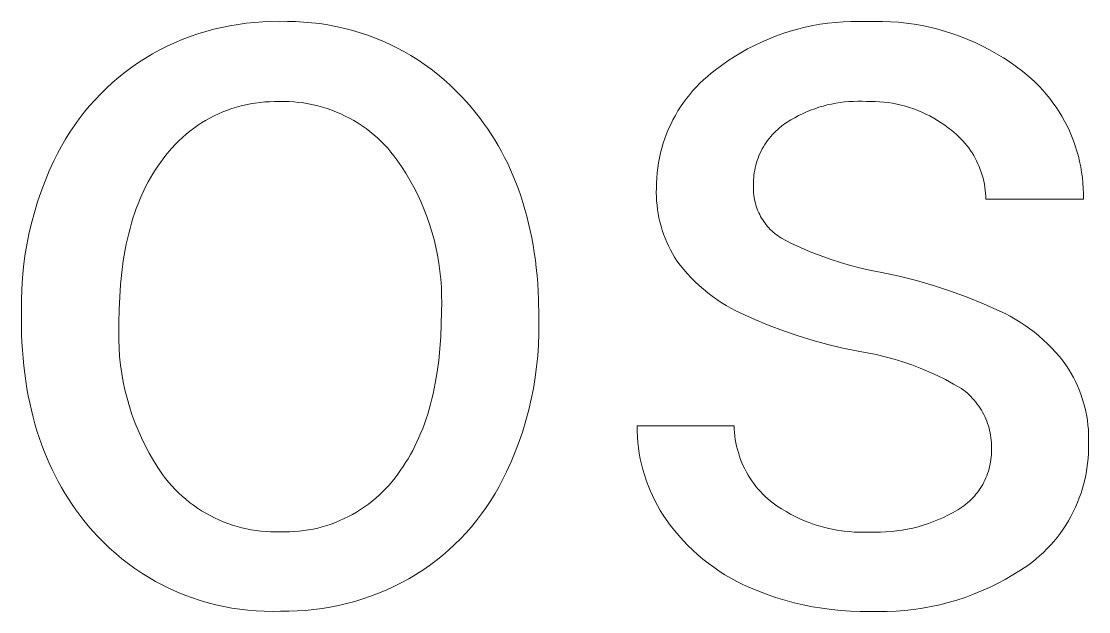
# Model space of a CAD drawing. Header units: millimetres. Extents: x 1287 to 5317, y -239 to 2577.
# Drawn here: x 4310 to 4363.3, y 143.2 to 172.7 of the extents above; entities that cross this region are included whole.
import ezdxf

# ---------------------------------------------------------------- set-up
doc = ezdxf.new("R2010")
doc.units = ezdxf.units.MM
doc.header["$MEASUREMENT"] = 0
doc.layers.add('Domyślny', color=7, linetype='Continuous', true_color=0x000000)

msp = doc.modelspace()

# ---------------------------------------------------------------- linework, layer by layer
at = {"layer": 'Domyślny', "color": 18, "lineweight": 15, "true_color": 0x000000}
for p, q in [((4320.846, 172.521), (4321.255, 172.575)), ((4321.255, 172.575), (4321.666, 172.616)), ((4321.666, 172.616), (4322.078, 172.643)), ((4322.078, 172.643), (4322.49, 172.656)), ((4322.49, 172.656), (4322.903, 172.655)), ((4322.903, 172.655), (4323.308, 172.663)), ((4323.308, 172.663), (4323.712, 172.657)), ((4323.712, 172.657), (4324.116, 172.637)), ((4324.116, 172.637), (4324.519, 172.604)), ((4324.519, 172.604), (4324.921, 172.557)), ((4349.9, 172.523), (4350.281, 172.578)), ((4350.281, 172.578), (4350.663, 172.62)), ((4350.663, 172.62), (4351.047, 172.649)), ((4351.047, 172.649), (4351.432, 172.665)), ((4351.432, 172.665), (4351.817, 172.669)), ((4351.817, 172.669), (4352.202, 172.659)), ((4352.202, 172.659), (4352.6, 172.671)), ((4352.6, 172.671), (4352.999, 172.669)), ((4352.999, 172.669), (4353.398, 172.654)), ((4353.398, 172.654), (4353.795, 172.625)), ((4353.795, 172.625), (4354.192, 172.583)), ((4354.192, 172.583), (4354.587, 172.527)), ((4318.449, 171.914), (4318.839, 172.048)), ((4318.839, 172.048), (4319.234, 172.169)), ((4319.234, 172.169), (4319.632, 172.277)), ((4319.632, 172.277), (4320.034, 172.372)), ((4320.034, 172.372), (4320.439, 172.453)), ((4320.439, 172.453), (4320.846, 172.521)), ((4324.921, 172.557), (4325.321, 172.496)), ((4325.321, 172.496), (4325.718, 172.422)), ((4325.718, 172.422), (4326.113, 172.334)), ((4326.113, 172.334), (4326.505, 172.233)), ((4326.505, 172.233), (4326.893, 172.119)), ((4326.893, 172.119), (4327.277, 171.992)), ((4347.671, 171.931), (4348.033, 172.061)), ((4348.033, 172.061), (4348.4, 172.178)), ((4348.4, 172.178), (4348.77, 172.283)), ((4348.77, 172.283), (4349.144, 172.376)), ((4349.144, 172.376), (4349.52, 172.456)), ((4349.52, 172.456), (4349.9, 172.523)), ((4354.587, 172.527), (4354.98, 172.458)), ((4354.98, 172.458), (4355.37, 172.376)), ((4355.37, 172.376), (4355.757, 172.28)), ((4355.757, 172.28), (4356.141, 172.172)), ((4356.141, 172.172), (4356.521, 172.05)), ((4356.521, 172.05), (4356.896, 171.916)), ((4317.308, 171.434), (4317.683, 171.607)), ((4317.683, 171.607), (4318.063, 171.767)), ((4318.063, 171.767), (4318.449, 171.914)), ((4327.277, 171.992), (4327.656, 171.851)), ((4327.656, 171.851), (4328.03, 171.698)), ((4328.03, 171.698), (4328.399, 171.532)), ((4328.399, 171.532), (4328.762, 171.354)), ((4346.612, 171.47), (4346.96, 171.636)), ((4346.96, 171.636), (4347.313, 171.789)), ((4347.313, 171.789), (4347.671, 171.931)), ((4356.896, 171.916), (4357.267, 171.769)), ((4357.267, 171.769), (4357.633, 171.61)), ((4357.633, 171.61), (4357.993, 171.438)), ((4316.22, 170.843), (4316.576, 171.052)), ((4316.576, 171.052), (4316.938, 171.249)), ((4316.938, 171.249), (4317.308, 171.434)), ((4328.762, 171.354), (4329.119, 171.164)), ((4329.119, 171.164), (4329.469, 170.961)), ((4329.469, 170.961), (4329.813, 170.747)), ((4345.605, 170.906), (4345.934, 171.105)), ((4345.934, 171.105), (4346.27, 171.294)), ((4346.27, 171.294), (4346.612, 171.47)), ((4357.993, 171.438), (4358.347, 171.255)), ((4358.347, 171.255), (4358.694, 171.059)), ((4358.694, 171.059), (4359.035, 170.852)), ((4315.541, 170.386), (4315.877, 170.621)), ((4315.877, 170.621), (4316.22, 170.843)), ((4329.813, 170.747), (4330.148, 170.522)), ((4330.148, 170.522), (4330.476, 170.285)), ((4344.659, 170.244), (4344.967, 170.475)), ((4344.967, 170.475), (4345.282, 170.696)), ((4345.282, 170.696), (4345.605, 170.906)), ((4359.035, 170.852), (4359.368, 170.633)), ((4359.368, 170.633), (4359.694, 170.404)), ((4314.894, 169.885), (4315.213, 170.141)), ((4315.213, 170.141), (4315.541, 170.386)), ((4330.476, 170.285), (4330.796, 170.037)), ((4330.796, 170.037), (4331.107, 169.778)), ((4344.076, 169.759), (4344.265, 169.927)), ((4344.265, 169.927), (4344.459, 170.089)), ((4344.459, 170.089), (4344.659, 170.244)), ((4359.694, 170.404), (4360.012, 170.163)), ((4360.012, 170.163), (4360.222, 169.993)), ((4360.222, 169.993), (4360.426, 169.815)), ((4314.283, 169.342), (4314.584, 169.618)), ((4314.584, 169.618), (4314.894, 169.885)), ((4331.107, 169.778), (4331.409, 169.509)), ((4331.409, 169.509), (4331.701, 169.23)), ((4343.546, 169.216), (4343.717, 169.403)), ((4343.717, 169.403), (4343.893, 169.584)), ((4343.893, 169.584), (4344.076, 169.759)), ((4360.426, 169.815), (4360.624, 169.631)), ((4360.624, 169.631), (4360.815, 169.439)), ((4360.815, 169.439), (4360.999, 169.242)), ((4313.709, 168.758), (4313.991, 169.055)), ((4313.991, 169.055), (4314.283, 169.342)), ((4331.701, 169.23), (4331.984, 168.941)), ((4331.984, 168.941), (4332.257, 168.642)), ((4343.225, 168.825), (4343.382, 169.023)), ((4343.382, 169.023), (4343.546, 169.216)), ((4360.999, 169.242), (4361.177, 169.038)), ((4361.177, 169.038), (4361.348, 168.829)), ((4313.175, 168.138), (4313.436, 168.453)), ((4313.436, 168.453), (4313.709, 168.758)), ((4320.54, 168.319), (4320.313, 168.239)), ((4320.769, 168.39), (4320.54, 168.319)), ((4321.001, 168.454), (4320.769, 168.39)), ((4321.234, 168.509), (4321.001, 168.454)), ((4321.47, 168.557), (4321.234, 168.509)), ((4321.706, 168.596), (4321.47, 168.557)), ((4321.944, 168.627), (4321.706, 168.596)), ((4322.183, 168.65), (4321.944, 168.627)), ((4322.423, 168.665), (4322.183, 168.65)), ((4322.663, 168.671), (4322.423, 168.665)), ((4322.903, 168.669), (4322.663, 168.671)), ((4323.146, 168.672), (4322.903, 168.669)), ((4323.389, 168.667), (4323.146, 168.672)), ((4323.632, 168.652), (4323.389, 168.667)), ((4323.874, 168.63), (4323.632, 168.652)), ((4324.116, 168.599), (4323.874, 168.63)), ((4324.356, 168.56), (4324.116, 168.599)), ((4324.594, 168.512), (4324.356, 168.56)), ((4324.831, 168.456), (4324.594, 168.512)), ((4325.065, 168.392), (4324.831, 168.456)), ((4325.297, 168.319), (4325.065, 168.392)), ((4325.527, 168.239), (4325.297, 168.319)), ((4332.257, 168.642), (4332.478, 168.389)), ((4332.478, 168.389), (4332.691, 168.131)), ((4342.797, 168.2), (4342.932, 168.413)), ((4342.932, 168.413), (4343.075, 168.622)), ((4343.075, 168.622), (4343.225, 168.825)), ((4349.62, 168.314), (4349.415, 168.238)), ((4349.828, 168.383), (4349.62, 168.314)), ((4350.037, 168.446), (4349.828, 168.383)), ((4350.249, 168.501), (4350.037, 168.446)), ((4350.462, 168.549), (4350.249, 168.501)), ((4350.677, 168.59), (4350.462, 168.549)), ((4350.893, 168.624), (4350.677, 168.59)), ((4351.11, 168.65), (4350.893, 168.624)), ((4351.328, 168.67), (4351.11, 168.65)), ((4351.546, 168.681), (4351.328, 168.67)), ((4351.765, 168.686), (4351.546, 168.681)), ((4351.983, 168.683), (4351.765, 168.686)), ((4352.202, 168.673), (4351.983, 168.683)), ((4352.42, 168.677), (4352.202, 168.673)), ((4352.639, 168.674), (4352.42, 168.677)), ((4352.858, 168.663), (4352.639, 168.674)), ((4353.076, 168.644), (4352.858, 168.663)), ((4353.293, 168.617), (4353.076, 168.644)), ((4353.509, 168.584), (4353.293, 168.617)), ((4353.724, 168.542), (4353.509, 168.584)), ((4353.937, 168.494), (4353.724, 168.542)), ((4354.149, 168.438), (4353.937, 168.494)), ((4354.358, 168.374), (4354.149, 168.438)), ((4354.565, 168.304), (4354.358, 168.374)), ((4354.77, 168.226), (4354.565, 168.304)), ((4361.348, 168.829), (4361.511, 168.613)), ((4361.511, 168.613), (4361.667, 168.392)), ((4361.667, 168.392), (4361.815, 168.166)), ((4312.684, 167.484), (4312.924, 167.815)), ((4312.924, 167.815), (4313.175, 168.138)), ((4319.439, 167.845), (4319.229, 167.728)), ((4319.652, 167.955), (4319.439, 167.845)), ((4319.869, 168.057), (4319.652, 167.955)), ((4320.09, 168.152), (4319.869, 168.057)), ((4320.313, 168.239), (4320.09, 168.152)), ((4325.753, 168.15), (4325.527, 168.239)), ((4325.977, 168.054), (4325.753, 168.15)), ((4326.197, 167.95), (4325.977, 168.054)), ((4326.413, 167.839), (4326.197, 167.95)), ((4326.625, 167.72), (4326.413, 167.839)), ((4332.691, 168.131), (4332.898, 167.868)), ((4332.898, 167.868), (4333.098, 167.599)), ((4342.548, 167.759), (4342.668, 167.982)), ((4342.668, 167.982), (4342.797, 168.2)), ((4348.625, 167.866), (4348.435, 167.756)), ((4348.818, 167.969), (4348.625, 167.866)), ((4349.014, 168.065), (4348.818, 167.969)), ((4349.213, 168.155), (4349.014, 168.065)), ((4349.415, 168.238), (4349.213, 168.155)), ((4354.972, 168.141), (4354.77, 168.226)), ((4355.17, 168.05), (4354.972, 168.141)), ((4355.366, 167.951), (4355.17, 168.05)), ((4355.558, 167.846), (4355.366, 167.951)), ((4355.746, 167.734), (4355.558, 167.846)), ((4361.815, 168.166), (4361.955, 167.935)), ((4361.955, 167.935), (4362.088, 167.699)), ((4312.455, 167.144), (4312.684, 167.484)), ((4318.626, 167.334), (4318.435, 167.189)), ((4318.823, 167.472), (4318.626, 167.334)), ((4319.024, 167.603), (4318.823, 167.472)), ((4319.229, 167.728), (4319.024, 167.603)), ((4326.833, 167.593), (4326.625, 167.72)), ((4327.036, 167.46), (4326.833, 167.593)), ((4327.234, 167.319), (4327.036, 167.46)), ((4327.428, 167.172), (4327.234, 167.319)), ((4333.098, 167.599), (4333.291, 167.326)), ((4333.291, 167.326), (4333.476, 167.047)), ((4342.233, 167.069), (4342.33, 167.303)), ((4342.33, 167.303), (4342.435, 167.533)), ((4342.435, 167.533), (4342.548, 167.759)), ((4347.775, 167.284), (4347.683, 167.199)), ((4347.87, 167.366), (4347.775, 167.284)), ((4347.968, 167.444), (4347.87, 167.366)), ((4348.068, 167.519), (4347.968, 167.444)), ((4348.25, 167.641), (4348.068, 167.519)), ((4348.435, 167.756), (4348.25, 167.641)), ((4355.93, 167.616), (4355.746, 167.734)), ((4356.11, 167.491), (4355.93, 167.616)), ((4356.285, 167.361), (4356.11, 167.491)), ((4356.456, 167.224), (4356.285, 167.361)), ((4362.088, 167.699), (4362.212, 167.459)), ((4362.212, 167.459), (4362.328, 167.215)), ((4312.032, 166.444), (4312.238, 166.798)), ((4312.238, 166.798), (4312.455, 167.144)), ((4317.892, 166.716), (4317.723, 166.546)), ((4318.068, 166.88), (4317.892, 166.716)), ((4318.249, 167.037), (4318.068, 166.88)), ((4318.435, 167.189), (4318.249, 167.037)), ((4327.616, 167.018), (4327.428, 167.172)), ((4327.799, 166.858), (4327.616, 167.018)), ((4327.976, 166.691), (4327.799, 166.858)), ((4333.476, 167.047), (4333.655, 166.763)), ((4333.655, 166.763), (4333.827, 166.473)), ((4342.063, 166.593), (4342.144, 166.833)), ((4342.144, 166.833), (4342.233, 167.069)), ((4347.27, 166.729), (4347.197, 166.627)), ((4347.346, 166.828), (4347.27, 166.729)), ((4347.425, 166.925), (4347.346, 166.828)), ((4347.508, 167.02), (4347.425, 166.925)), ((4347.594, 167.111), (4347.508, 167.02)), ((4347.683, 167.199), (4347.594, 167.111)), ((4356.575, 167.129), (4356.456, 167.224)), ((4356.69, 167.03), (4356.575, 167.129)), ((4356.802, 166.927), (4356.69, 167.03)), ((4356.911, 166.82), (4356.802, 166.927)), ((4357.015, 166.709), (4356.911, 166.82)), ((4357.116, 166.595), (4357.015, 166.709)), ((4362.328, 167.215), (4362.435, 166.967)), ((4362.435, 166.967), (4362.534, 166.716)), ((4362.534, 166.716), (4362.625, 166.461)), ((4311.838, 166.084), (4312.032, 166.444)), ((4317.401, 166.189), (4317.25, 166.002)), ((4317.559, 166.37), (4317.401, 166.189)), ((4317.723, 166.546), (4317.559, 166.37)), ((4328.147, 166.518), (4327.976, 166.691)), ((4328.312, 166.339), (4328.147, 166.518)), ((4328.47, 166.155), (4328.312, 166.339)), ((4333.827, 166.473), (4333.992, 166.179)), ((4333.992, 166.179), (4334.15, 165.879)), ((4341.927, 166.106), (4341.991, 166.351)), ((4341.991, 166.351), (4342.063, 166.593)), ((4346.944, 166.195), (4346.89, 166.082)), ((4347.002, 166.306), (4346.944, 166.195)), ((4347.063, 166.415), (4347.002, 166.306)), ((4347.128, 166.522), (4347.063, 166.415)), ((4347.197, 166.627), (4347.128, 166.522)), ((4357.213, 166.478), (4357.116, 166.595)), ((4357.305, 166.357), (4357.213, 166.478)), ((4357.393, 166.233), (4357.305, 166.357)), ((4357.477, 166.106), (4357.393, 166.233)), ((4362.625, 166.461), (4362.706, 166.203)), ((4362.706, 166.203), (4362.779, 165.943)), ((4311.428, 165.213), (4311.657, 165.717)), ((4311.657, 165.717), (4311.838, 166.084)), ((4317.106, 165.811), (4316.97, 165.631)), ((4317.25, 166.002), (4317.106, 165.811)), ((4328.623, 165.965), (4328.47, 166.155)), ((4328.768, 165.77), (4328.623, 165.965)), ((4328.996, 165.44), (4328.768, 165.77)), ((4334.15, 165.879), (4334.301, 165.574)), ((4341.825, 165.611), (4341.872, 165.859)), ((4341.872, 165.859), (4341.927, 166.106)), ((4346.752, 165.732), (4346.714, 165.613)), ((4346.794, 165.85), (4346.752, 165.732)), ((4346.84, 165.967), (4346.794, 165.85)), ((4346.89, 166.082), (4346.84, 165.967)), ((4357.557, 165.976), (4357.477, 166.106)), ((4357.631, 165.844), (4357.557, 165.976)), ((4357.702, 165.709), (4357.631, 165.844)), ((4357.767, 165.571), (4357.702, 165.709)), ((4362.779, 165.943), (4362.842, 165.68)), ((4362.842, 165.68), (4362.897, 165.415)), ((4311.215, 164.703), (4311.428, 165.213)), ((4316.713, 165.257), (4316.591, 165.062)), ((4316.84, 165.446), (4316.713, 165.257)), ((4316.97, 165.631), (4316.84, 165.446)), ((4329.212, 165.102), (4328.996, 165.44)), ((4329.417, 164.757), (4329.212, 165.102)), ((4334.301, 165.574), (4334.445, 165.264)), ((4334.445, 165.264), (4334.582, 164.949)), ((4341.736, 164.857), (4341.757, 165.109)), ((4341.757, 165.109), (4341.786, 165.361)), ((4341.786, 165.361), (4341.825, 165.611)), ((4346.605, 165.124), (4346.589, 165)), ((4346.626, 165.248), (4346.605, 165.124)), ((4346.651, 165.37), (4346.626, 165.248)), ((4346.681, 165.492), (4346.651, 165.37)), ((4346.714, 165.613), (4346.681, 165.492)), ((4357.828, 165.432), (4357.767, 165.571)), ((4357.883, 165.29), (4357.828, 165.432)), ((4357.934, 165.147), (4357.883, 165.29)), ((4357.98, 165.002), (4357.934, 165.147)), ((4362.897, 165.415), (4362.942, 165.149)), ((4362.942, 165.149), (4362.979, 164.881)), ((4311.02, 164.185), (4311.215, 164.703)), ((4316.359, 164.659), (4316.25, 164.449)), ((4316.473, 164.863), (4316.359, 164.659)), ((4316.591, 165.062), (4316.473, 164.863)), ((4329.611, 164.406), (4329.417, 164.757)), ((4334.582, 164.949), (4334.712, 164.629)), ((4334.712, 164.629), (4334.835, 164.303)), ((4341.72, 164.352), (4341.724, 164.605)), ((4341.724, 164.605), (4341.736, 164.857)), ((4346.568, 164.75), (4346.564, 164.625)), ((4346.564, 164.625), (4346.565, 164.5)), ((4346.576, 164.875), (4346.568, 164.75)), ((4346.589, 165), (4346.576, 164.875)), ((4358.021, 164.855), (4357.98, 165.002)), ((4358.056, 164.707), (4358.021, 164.855)), ((4358.087, 164.558), (4358.056, 164.707)), ((4362.979, 164.881), (4363.006, 164.612)), ((4363.006, 164.612), (4363.024, 164.342)), ((4310.842, 163.662), (4311.02, 164.185)), ((4316.144, 164.235), (4316.044, 164.017)), ((4316.25, 164.449), (4316.144, 164.235)), ((4329.793, 164.048), (4329.611, 164.406)), ((4329.962, 163.685), (4329.793, 164.048)), ((4334.835, 164.303), (4334.952, 163.972)), ((4341.717, 164.14), (4341.72, 164.352)), ((4341.722, 163.927), (4341.717, 164.14)), ((4346.565, 164.5), (4346.561, 164.398)), ((4346.561, 164.398), (4346.561, 164.297)), ((4346.561, 164.297), (4346.565, 164.196)), ((4346.565, 164.196), (4346.572, 164.095)), ((4346.572, 164.095), (4346.582, 163.994)), ((4358.112, 164.408), (4358.087, 164.558)), ((4358.132, 164.257), (4358.112, 164.408)), ((4358.147, 164.106), (4358.132, 164.257)), ((4358.156, 163.954), (4358.147, 164.106)), ((4363.024, 164.342), (4363.033, 164.072)), ((4363.033, 164.072), (4363.032, 163.802)), ((4310.681, 163.132), (4310.842, 163.662)), ((4315.854, 163.564), (4315.766, 163.331)), ((4315.947, 163.793), (4315.854, 163.564)), ((4316.044, 164.017), (4315.947, 163.793)), ((4330.12, 163.316), (4329.962, 163.685)), ((4334.952, 163.972), (4335.061, 163.636)), ((4335.061, 163.636), (4335.163, 163.295)), ((4341.734, 163.715), (4341.722, 163.927)), ((4341.752, 163.504), (4341.734, 163.715)), ((4346.582, 163.994), (4346.596, 163.894)), ((4346.596, 163.894), (4346.614, 163.794)), ((4346.614, 163.794), (4346.634, 163.695)), ((4346.634, 163.695), (4346.659, 163.597)), ((4346.659, 163.597), (4346.686, 163.499)), ((4358.16, 163.802), (4358.156, 163.954)), ((4363.032, 163.802), (4358.16, 163.802)), ((4310.537, 162.598), (4310.681, 163.132)), ((4315.682, 163.092), (4315.603, 162.849)), ((4315.766, 163.331), (4315.682, 163.092)), ((4330.265, 162.942), (4330.12, 163.316)), ((4335.163, 163.295), (4335.258, 162.948)), ((4341.778, 163.293), (4341.752, 163.504)), ((4341.811, 163.083), (4341.778, 163.293)), ((4341.851, 162.874), (4341.811, 163.083)), ((4346.686, 163.499), (4346.718, 163.403)), ((4346.718, 163.403), (4346.752, 163.308)), ((4346.752, 163.308), (4346.79, 163.214)), ((4346.79, 163.214), (4346.831, 163.121)), ((4346.831, 163.121), (4346.875, 163.03)), ((4346.875, 163.03), (4346.922, 162.94)), ((4310.411, 162.06), (4310.537, 162.598)), ((4315.527, 162.601), (4315.456, 162.348)), ((4315.603, 162.849), (4315.527, 162.601)), ((4330.397, 162.563), (4330.265, 162.942)), ((4330.517, 162.18), (4330.397, 162.563)), ((4335.258, 162.948), (4335.346, 162.597)), ((4335.346, 162.597), (4335.427, 162.24)), ((4341.898, 162.667), (4341.851, 162.874)), ((4341.953, 162.462), (4341.898, 162.667)), ((4342.014, 162.259), (4341.953, 162.462)), ((4346.922, 162.94), (4346.972, 162.853)), ((4346.972, 162.853), (4347.026, 162.766)), ((4347.026, 162.766), (4347.082, 162.682)), ((4347.082, 162.682), (4347.141, 162.6)), ((4347.141, 162.6), (4347.203, 162.52)), ((4347.203, 162.52), (4347.268, 162.442)), ((4347.268, 162.442), (4347.336, 162.367)), ((4310.303, 161.517), (4310.411, 162.06)), ((4315.39, 162.09), (4315.327, 161.828)), ((4315.456, 162.348), (4315.39, 162.09)), ((4330.624, 161.793), (4330.517, 162.18)), ((4335.427, 162.24), (4335.501, 161.878)), ((4342.081, 162.057), (4342.014, 162.259)), ((4342.156, 161.858), (4342.081, 162.057)), ((4347.336, 162.367), (4347.406, 162.294)), ((4347.406, 162.294), (4347.478, 162.223)), ((4347.478, 162.223), (4347.553, 162.155)), ((4347.553, 162.155), (4347.63, 162.089)), ((4347.63, 162.089), (4347.71, 162.027)), ((4347.71, 162.027), (4347.792, 161.967)), ((4347.792, 161.967), (4347.875, 161.91)), ((4347.875, 161.91), (4347.961, 161.856)), ((4310.213, 160.971), (4310.303, 161.517)), ((4315.269, 161.56), (4315.215, 161.288)), ((4315.327, 161.828), (4315.269, 161.56)), ((4330.719, 161.403), (4330.624, 161.793)), ((4330.8, 161.01), (4330.719, 161.403)), ((4335.501, 161.878), (4335.568, 161.511)), ((4335.568, 161.511), (4335.628, 161.139)), ((4342.237, 161.662), (4342.156, 161.858)), ((4342.325, 161.469), (4342.237, 161.662)), ((4342.419, 161.279), (4342.325, 161.469)), ((4347.961, 161.856), (4348.434, 161.615)), ((4348.434, 161.615), (4348.915, 161.39)), ((4348.915, 161.39), (4349.402, 161.179)), ((4310.141, 160.423), (4310.213, 160.971)), ((4315.166, 161.01), (4315.12, 160.728)), ((4315.215, 161.288), (4315.166, 161.01)), ((4330.867, 160.615), (4330.8, 161.01)), ((4335.628, 161.139), (4335.681, 160.761)), ((4342.52, 161.092), (4342.419, 161.279)), ((4342.627, 160.908), (4342.52, 161.092)), ((4342.74, 160.728), (4342.627, 160.908)), ((4349.402, 161.179), (4349.896, 160.985)), ((4349.896, 160.985), (4350.396, 160.806)), ((4310.087, 159.873), (4310.141, 160.423)), ((4315.12, 160.728), (4315.043, 160.149)), ((4330.922, 160.217), (4330.867, 160.615)), ((4335.681, 160.761), (4335.727, 160.378)), ((4335.727, 160.378), (4335.766, 159.991)), ((4342.909, 160.507), (4342.74, 160.728)), ((4343.085, 160.292), (4342.909, 160.507)), ((4350.396, 160.806), (4350.902, 160.642)), ((4350.902, 160.642), (4351.412, 160.495)), ((4351.412, 160.495), (4351.926, 160.364)), ((4351.926, 160.364), (4352.445, 160.25)), ((4310.05, 159.321), (4310.087, 159.873)), ((4315.043, 160.149), (4314.982, 159.55)), ((4330.964, 159.818), (4330.922, 160.217)), ((4330.992, 159.418), (4330.964, 159.818)), ((4335.766, 159.991), (4335.797, 159.597)), ((4343.268, 160.082), (4343.085, 160.292)), ((4343.458, 159.879), (4343.268, 160.082)), ((4343.654, 159.682), (4343.458, 159.879)), ((4352.445, 160.25), (4352.967, 160.151)), ((4352.967, 160.151), (4353.833, 159.96)), ((4353.833, 159.96), (4354.693, 159.74)), ((4310.033, 158.768), (4310.05, 159.321)), ((4314.982, 159.55), (4314.939, 158.932)), ((4331.006, 159.017), (4330.992, 159.418)), ((4335.797, 159.597), (4335.822, 159.199)), ((4343.857, 159.492), (4343.654, 159.682)), ((4344.067, 159.309), (4343.857, 159.492)), ((4344.282, 159.133), (4344.067, 159.309)), ((4354.693, 159.74), (4355.546, 159.491)), ((4355.546, 159.491), (4356.389, 159.214)), ((4310.033, 158.215), (4310.033, 158.768)), ((4314.939, 158.932), (4314.913, 158.295)), ((4331.008, 158.616), (4331.006, 159.017)), ((4335.822, 159.199), (4335.84, 158.796)), ((4335.84, 158.796), (4335.854, 157.973)), ((4344.503, 158.964), (4344.282, 159.133)), ((4344.729, 158.802), (4344.503, 158.964)), ((4344.961, 158.648), (4344.729, 158.802)), ((4356.389, 159.214), (4357.223, 158.91)), ((4357.223, 158.91), (4358.046, 158.578)), ((4310.033, 157.879), (4310.033, 158.215)), ((4314.913, 158.295), (4314.905, 157.638)), ((4330.987, 157.572), (4330.996, 158.215)), ((4330.996, 158.215), (4331.008, 158.616)), ((4345.197, 158.502), (4344.961, 158.648)), ((4345.439, 158.363), (4345.197, 158.502)), ((4345.684, 158.233), (4345.439, 158.363)), ((4345.934, 158.111), (4345.684, 158.233)), ((4358.046, 158.578), (4358.858, 158.219)), ((4358.858, 158.219), (4359.12, 158.094)), ((4310.047, 157.062), (4310.033, 157.879)), ((4335.854, 157.973), (4335.854, 157.638)), ((4346.637, 157.794), (4345.934, 158.111)), ((4347.349, 157.5), (4346.637, 157.794)), ((4359.12, 158.094), (4359.377, 157.96)), ((4359.377, 157.96), (4359.63, 157.818)), ((4359.63, 157.818), (4359.877, 157.666)), ((4359.877, 157.666), (4360.119, 157.507)), ((4314.905, 157.638), (4314.891, 157.216)), ((4314.891, 157.216), (4314.892, 156.794)), ((4330.962, 156.948), (4330.987, 157.572)), ((4335.854, 157.638), (4335.854, 157.089)), ((4348.07, 157.228), (4347.349, 157.5)), ((4348.8, 156.98), (4348.07, 157.228)), ((4360.119, 157.507), (4360.356, 157.339)), ((4360.356, 157.339), (4360.586, 157.163)), ((4360.586, 157.163), (4360.811, 156.98)), ((4310.064, 156.661), (4310.047, 157.062)), ((4310.088, 156.265), (4310.064, 156.661)), ((4314.892, 156.794), (4314.907, 156.372)), ((4330.919, 156.341), (4330.962, 156.948)), ((4335.854, 157.089), (4335.836, 156.542)), ((4349.537, 156.754), (4348.8, 156.98)), ((4350.281, 156.552), (4349.537, 156.754)), ((4360.811, 156.98), (4361.029, 156.788)), ((4361.029, 156.788), (4361.24, 156.59)), ((4361.24, 156.59), (4361.444, 156.384)), ((4310.119, 155.874), (4310.088, 156.265)), ((4314.907, 156.372), (4314.937, 155.951)), ((4330.86, 155.753), (4330.919, 156.341)), ((4335.836, 156.542), (4335.8, 155.995)), ((4351.031, 156.374), (4350.281, 156.552)), ((4351.786, 156.219), (4351.031, 156.374)), ((4352.24, 156.142), (4351.786, 156.219)), ((4352.691, 156.05), (4352.24, 156.142)), ((4353.139, 155.944), (4352.691, 156.05)), ((4361.444, 156.384), (4361.641, 156.171)), ((4361.641, 156.171), (4361.831, 155.952)), ((4310.158, 155.489), (4310.119, 155.874)), ((4314.937, 155.951), (4314.982, 155.531)), ((4314.982, 155.531), (4315.041, 155.113)), ((4330.783, 155.183), (4330.86, 155.753)), ((4335.8, 155.995), (4335.746, 155.449)), ((4353.584, 155.823), (4353.139, 155.944)), ((4354.024, 155.687), (4353.584, 155.823)), ((4354.46, 155.538), (4354.024, 155.687)), ((4354.891, 155.375), (4354.46, 155.538)), ((4361.831, 155.952), (4362.013, 155.726)), ((4362.013, 155.726), (4362.187, 155.494)), ((4310.203, 155.108), (4310.158, 155.489)), ((4310.255, 154.733), (4310.203, 155.108)), ((4315.041, 155.113), (4315.115, 154.698)), ((4330.739, 154.905), (4330.783, 155.183)), ((4335.746, 155.449), (4335.674, 154.906)), ((4355.316, 155.197), (4354.891, 155.375)), ((4355.735, 155.006), (4355.316, 155.197)), ((4356.148, 154.802), (4355.735, 155.006)), ((4362.187, 155.494), (4362.31, 155.304)), ((4362.31, 155.304), (4362.426, 155.109)), ((4362.426, 155.109), (4362.535, 154.91)), ((4310.313, 154.363), (4310.255, 154.733)), ((4315.115, 154.698), (4315.203, 154.285)), ((4330.637, 154.362), (4330.69, 154.631)), ((4330.69, 154.631), (4330.739, 154.905)), ((4335.674, 154.906), (4335.585, 154.365)), ((4356.554, 154.584), (4356.148, 154.802)), ((4356.953, 154.354), (4356.554, 154.584)), ((4362.535, 154.91), (4362.638, 154.707)), ((4362.638, 154.707), (4362.733, 154.501)), ((4362.733, 154.501), (4362.821, 154.292)), ((4310.379, 153.998), (4310.313, 154.363)), ((4310.452, 153.639), (4310.379, 153.998)), ((4315.203, 154.285), (4315.305, 153.875)), ((4330.518, 153.837), (4330.58, 154.097)), ((4330.58, 154.097), (4330.637, 154.362)), ((4335.585, 154.365), (4335.478, 153.827)), ((4357.051, 154.281), (4356.953, 154.354)), ((4357.146, 154.204), (4357.051, 154.281)), ((4357.239, 154.125), (4357.146, 154.204)), ((4357.329, 154.042), (4357.239, 154.125)), ((4357.416, 153.956), (4357.329, 154.042)), ((4357.501, 153.868), (4357.416, 153.956)), ((4362.821, 154.292), (4362.902, 154.08)), ((4362.902, 154.08), (4362.975, 153.866)), ((4310.532, 153.284), (4310.452, 153.639)), ((4315.305, 153.875), (4315.422, 153.47)), ((4315.422, 153.47), (4315.552, 153.068)), ((4330.382, 153.33), (4330.452, 153.581)), ((4330.452, 153.581), (4330.518, 153.837)), ((4335.478, 153.827), (4335.353, 153.293)), ((4357.582, 153.776), (4357.501, 153.868)), ((4357.66, 153.682), (4357.582, 153.776)), ((4357.735, 153.585), (4357.66, 153.682)), ((4357.806, 153.486), (4357.735, 153.585)), ((4357.874, 153.384), (4357.806, 153.486)), ((4362.975, 153.866), (4363.041, 153.648)), ((4363.041, 153.648), (4363.1, 153.429)), ((4363.1, 153.429), (4363.15, 153.208)), ((4310.618, 152.935), (4310.532, 153.284)), ((4310.712, 152.59), (4310.618, 152.935)), ((4315.552, 153.068), (4315.697, 152.672)), ((4330.229, 152.841), (4330.308, 153.083)), ((4330.308, 153.083), (4330.382, 153.33)), ((4335.353, 153.293), (4335.21, 152.764)), ((4357.938, 153.281), (4357.874, 153.384)), ((4357.999, 153.175), (4357.938, 153.281)), ((4358.057, 153.066), (4357.999, 153.175)), ((4358.11, 152.957), (4358.057, 153.066)), ((4358.16, 152.845), (4358.11, 152.957)), ((4363.15, 153.208), (4363.193, 152.985)), ((4363.193, 152.985), (4363.229, 152.761)), ((4310.813, 152.251), (4310.712, 152.59)), ((4315.697, 152.672), (4315.855, 152.28)), ((4329.968, 152.141), (4330.059, 152.37)), ((4330.059, 152.37), (4330.147, 152.603)), ((4330.147, 152.603), (4330.229, 152.841)), ((4335.21, 152.764), (4335.051, 152.24)), ((4340.758, 152.225), (4340.754, 152.502)), ((4340.754, 152.502), (4345.599, 152.502)), ((4345.599, 152.502), (4345.605, 152.329)), ((4345.605, 152.329), (4345.617, 152.158)), ((4358.206, 152.731), (4358.16, 152.845)), ((4358.248, 152.617), (4358.206, 152.731)), ((4358.286, 152.5), (4358.248, 152.617)), ((4358.32, 152.383), (4358.286, 152.5)), ((4358.35, 152.265), (4358.32, 152.383)), ((4363.229, 152.761), (4363.256, 152.536)), ((4363.256, 152.536), (4363.276, 152.31)), ((4310.92, 151.917), (4310.813, 152.251)), ((4311.035, 151.588), (4310.92, 151.917)), ((4315.855, 152.28), (4316.026, 151.895)), ((4316.026, 151.895), (4316.211, 151.515)), ((4329.773, 151.696), (4329.873, 151.916)), ((4329.873, 151.916), (4329.968, 152.141)), ((4335.051, 152.24), (4334.874, 151.721)), ((4340.772, 151.948), (4340.758, 152.225)), ((4340.795, 151.672), (4340.772, 151.948)), ((4345.617, 152.158), (4345.635, 151.987)), ((4345.635, 151.987), (4345.659, 151.816)), ((4345.659, 151.816), (4345.688, 151.647)), ((4358.376, 152.145), (4358.35, 152.265)), ((4358.398, 152.025), (4358.376, 152.145)), ((4358.416, 151.904), (4358.398, 152.025)), ((4358.429, 151.782), (4358.416, 151.904)), ((4363.276, 152.31), (4363.287, 152.083)), ((4363.287, 152.083), (4363.291, 151.856)), ((4363.291, 151.856), (4363.287, 151.629)), ((4311.156, 151.264), (4311.035, 151.588)), ((4311.285, 150.945), (4311.156, 151.264)), ((4316.211, 151.515), (4316.409, 151.142)), ((4329.448, 151.063), (4329.561, 151.269)), ((4329.561, 151.269), (4329.669, 151.48)), ((4329.669, 151.48), (4329.773, 151.696)), ((4334.874, 151.721), (4334.681, 151.208)), ((4340.827, 151.397), (4340.795, 151.672)), ((4340.868, 151.124), (4340.827, 151.397)), ((4345.688, 151.647), (4345.724, 151.478)), ((4345.724, 151.478), (4345.765, 151.311)), ((4345.765, 151.311), (4345.812, 151.145)), ((4358.439, 151.66), (4358.429, 151.782)), ((4358.444, 151.538), (4358.439, 151.66)), ((4358.441, 151.174), (4358.442, 151.294)), ((4358.442, 151.294), (4358.445, 151.416)), ((4358.445, 151.416), (4358.444, 151.538)), ((4363.289, 151.376), (4363.281, 151.124)), ((4363.287, 151.629), (4363.289, 151.376)), ((4311.42, 150.632), (4311.285, 150.945)), ((4316.409, 151.142), (4316.62, 150.777)), ((4316.62, 150.777), (4316.843, 150.419)), ((4329.21, 150.662), (4329.331, 150.86)), ((4329.331, 150.86), (4329.448, 151.063)), ((4334.681, 151.208), (4334.47, 150.702)), ((4340.919, 150.851), (4340.868, 151.124)), ((4340.979, 150.581), (4340.919, 150.851)), ((4345.812, 151.145), (4345.865, 150.982)), ((4345.865, 150.982), (4345.923, 150.82)), ((4345.923, 150.82), (4345.987, 150.66)), ((4358.397, 150.699), (4358.414, 150.817)), ((4358.414, 150.817), (4358.427, 150.936)), ((4358.427, 150.936), (4358.436, 151.055)), ((4358.436, 151.055), (4358.441, 151.174)), ((4363.265, 150.871), (4363.24, 150.62)), ((4363.281, 151.124), (4363.265, 150.871)), ((4311.563, 150.323), (4311.42, 150.632)), ((4311.712, 150.02), (4311.563, 150.323)), ((4316.843, 150.419), (4317.079, 150.068)), ((4328.822, 150.095), (4328.955, 150.28)), ((4328.955, 150.28), (4329.085, 150.469)), ((4329.085, 150.469), (4329.21, 150.662)), ((4334.244, 150.203), (4334.066, 149.835)), ((4334.47, 150.702), (4334.244, 150.203)), ((4341.048, 150.313), (4340.979, 150.581)), ((4341.126, 150.047), (4341.048, 150.313)), ((4345.987, 150.66), (4346.057, 150.502)), ((4346.057, 150.502), (4346.131, 150.347)), ((4346.131, 150.347), (4346.211, 150.195)), ((4346.211, 150.195), (4346.297, 150.045)), ((4358.249, 150.122), (4358.286, 150.235)), ((4358.286, 150.235), (4358.32, 150.35)), ((4358.32, 150.35), (4358.35, 150.465)), ((4358.35, 150.465), (4358.375, 150.582)), ((4358.375, 150.582), (4358.397, 150.699)), ((4363.207, 150.369), (4363.165, 150.12)), ((4363.24, 150.62), (4363.207, 150.369)), ((4311.868, 149.721), (4311.712, 150.02)), ((4312.031, 149.428), (4311.868, 149.721)), ((4317.079, 150.068), (4317.226, 149.875)), ((4317.226, 149.875), (4317.38, 149.688)), ((4317.38, 149.688), (4317.54, 149.505)), ((4328.382, 149.546), (4328.535, 149.724)), ((4328.535, 149.724), (4328.681, 149.907)), ((4328.681, 149.907), (4328.822, 150.095)), ((4334.066, 149.835), (4333.877, 149.474)), ((4341.213, 149.785), (4341.126, 150.047)), ((4341.309, 149.525), (4341.213, 149.785)), ((4346.297, 150.045), (4346.387, 149.899)), ((4346.387, 149.899), (4346.482, 149.755)), ((4346.482, 149.755), (4346.582, 149.615)), ((4358.003, 149.579), (4358.059, 149.684)), ((4358.059, 149.684), (4358.112, 149.791)), ((4358.112, 149.791), (4358.162, 149.9)), ((4358.162, 149.9), (4358.207, 150.01)), ((4358.207, 150.01), (4358.249, 150.122)), ((4363.114, 149.872), (4363.055, 149.626)), ((4363.165, 150.12), (4363.114, 149.872)), ((4312.202, 149.14), (4312.031, 149.428)), ((4312.379, 148.857), (4312.202, 149.14)), ((4317.54, 149.505), (4317.707, 149.329)), ((4317.707, 149.329), (4317.879, 149.158)), ((4317.879, 149.158), (4318.057, 148.993)), ((4327.89, 149.043), (4328.059, 149.205)), ((4328.059, 149.205), (4328.224, 149.373)), ((4328.224, 149.373), (4328.382, 149.546)), ((4333.877, 149.474), (4333.675, 149.12)), ((4341.414, 149.269), (4341.309, 149.525)), ((4341.527, 149.016), (4341.414, 149.269)), ((4346.582, 149.615), (4346.687, 149.479)), ((4346.687, 149.479), (4346.797, 149.346)), ((4346.797, 149.346), (4346.911, 149.218)), ((4346.911, 149.218), (4347.03, 149.093)), ((4357.666, 149.087), (4357.74, 149.181)), ((4357.74, 149.181), (4357.811, 149.277)), ((4357.811, 149.277), (4357.878, 149.376)), ((4357.878, 149.376), (4357.942, 149.476)), ((4357.942, 149.476), (4358.003, 149.579)), ((4362.911, 149.141), (4362.826, 148.903)), ((4362.987, 149.382), (4362.911, 149.141)), ((4363.055, 149.626), (4362.987, 149.382)), ((4312.563, 148.578), (4312.379, 148.857)), ((4318.057, 148.993), (4318.241, 148.834)), ((4318.241, 148.834), (4318.431, 148.682)), ((4318.431, 148.682), (4318.625, 148.537)), ((4327.158, 148.456), (4327.349, 148.593)), ((4327.349, 148.593), (4327.534, 148.737)), ((4327.534, 148.737), (4327.714, 148.887)), ((4327.714, 148.887), (4327.89, 149.043)), ((4333.461, 148.773), (4333.235, 148.433)), ((4333.675, 149.12), (4333.461, 148.773)), ((4341.648, 148.767), (4341.527, 149.016)), ((4341.778, 148.523), (4341.648, 148.767)), ((4347.03, 149.093), (4347.153, 148.972)), ((4347.153, 148.972), (4347.279, 148.856)), ((4347.279, 148.856), (4347.41, 148.744)), ((4347.41, 148.744), (4347.545, 148.636)), ((4347.545, 148.636), (4347.755, 148.489)), ((4357.157, 148.585), (4357.249, 148.661)), ((4357.249, 148.661), (4357.338, 148.741)), ((4357.338, 148.741), (4357.425, 148.823)), ((4357.425, 148.823), (4357.508, 148.908)), ((4357.508, 148.908), (4357.589, 148.996)), ((4357.589, 148.996), (4357.666, 149.087)), ((4362.734, 148.668), (4362.633, 148.436)), ((4362.826, 148.903), (4362.734, 148.668)), ((4312.754, 148.305), (4312.563, 148.578)), ((4312.953, 148.037), (4312.754, 148.305)), ((4318.625, 148.537), (4318.824, 148.398)), ((4318.824, 148.398), (4319.028, 148.266)), ((4319.028, 148.266), (4319.236, 148.142)), ((4319.236, 148.142), (4319.449, 148.025)), ((4326.355, 147.972), (4326.562, 148.083)), ((4326.562, 148.083), (4326.765, 148.2)), ((4326.765, 148.2), (4326.964, 148.325)), ((4326.964, 148.325), (4327.158, 148.456)), ((4332.998, 148.101), (4332.75, 147.778)), ((4333.235, 148.433), (4332.998, 148.101)), ((4341.917, 148.283), (4341.778, 148.523)), ((4342.063, 148.048), (4341.917, 148.283)), ((4347.755, 148.489), (4347.969, 148.35)), ((4347.969, 148.35), (4348.189, 148.217)), ((4348.189, 148.217), (4348.412, 148.092)), ((4348.412, 148.092), (4348.64, 147.975)), ((4356.291, 148.052), (4356.53, 148.179)), ((4356.53, 148.179), (4356.765, 148.314)), ((4356.765, 148.314), (4356.866, 148.377)), ((4356.866, 148.377), (4356.966, 148.443)), ((4356.966, 148.443), (4357.063, 148.512)), ((4357.063, 148.512), (4357.157, 148.585)), ((4362.524, 148.208), (4362.408, 147.983)), ((4362.633, 148.436), (4362.524, 148.208)), ((4313.158, 147.774), (4312.953, 148.037)), ((4313.37, 147.516), (4313.158, 147.774)), ((4319.449, 148.025), (4319.665, 147.915)), ((4319.665, 147.915), (4319.886, 147.812)), ((4319.886, 147.812), (4320.109, 147.717)), ((4320.109, 147.717), (4320.336, 147.631)), ((4320.336, 147.631), (4320.565, 147.551)), ((4320.565, 147.551), (4320.797, 147.48)), ((4325.046, 147.46), (4325.271, 147.527)), ((4325.271, 147.527), (4325.493, 147.601)), ((4325.493, 147.601), (4325.713, 147.683)), ((4325.713, 147.683), (4325.93, 147.772)), ((4325.93, 147.772), (4326.144, 147.869)), ((4326.144, 147.869), (4326.355, 147.972)), ((4332.75, 147.778), (4332.491, 147.463)), ((4342.217, 147.818), (4342.063, 148.048)), ((4342.415, 147.546), (4342.217, 147.818)), ((4342.623, 147.28), (4342.415, 147.546)), ((4348.64, 147.975), (4348.872, 147.865)), ((4348.872, 147.865), (4349.107, 147.763)), ((4349.107, 147.763), (4349.345, 147.67)), ((4349.345, 147.67), (4349.587, 147.584)), ((4349.587, 147.584), (4349.831, 147.507)), ((4354.777, 147.468), (4355.037, 147.543)), ((4355.037, 147.543), (4355.294, 147.628)), ((4355.294, 147.628), (4355.549, 147.721)), ((4355.549, 147.721), (4355.8, 147.823)), ((4355.8, 147.823), (4356.047, 147.933)), ((4356.047, 147.933), (4356.291, 148.052)), ((4362.151, 147.547), (4362.012, 147.336)), ((4362.283, 147.763), (4362.151, 147.547)), ((4362.408, 147.983), (4362.283, 147.763)), ((4313.589, 147.263), (4313.37, 147.516)), ((4313.863, 146.965), (4313.589, 147.263)), ((4320.797, 147.48), (4321.032, 147.417)), ((4321.032, 147.417), (4321.268, 147.362)), ((4321.268, 147.362), (4321.507, 147.316)), ((4321.507, 147.316), (4321.746, 147.277)), ((4321.746, 147.277), (4321.987, 147.247)), ((4321.987, 147.247), (4322.229, 147.225)), ((4322.229, 147.225), (4322.471, 147.212)), ((4322.471, 147.212), (4322.714, 147.207)), ((4322.714, 147.207), (4322.957, 147.21)), ((4322.957, 147.21), (4323.191, 147.206)), ((4323.191, 147.206), (4323.426, 147.21)), ((4323.426, 147.21), (4323.66, 147.222)), ((4323.66, 147.222), (4323.894, 147.243)), ((4323.894, 147.243), (4324.127, 147.27)), ((4324.127, 147.27), (4324.359, 147.306)), ((4324.359, 147.306), (4324.59, 147.35)), ((4324.59, 147.35), (4324.819, 147.401)), ((4324.819, 147.401), (4325.046, 147.46)), ((4332.221, 147.157), (4331.941, 146.86)), ((4332.491, 147.463), (4332.221, 147.157)), ((4342.839, 147.022), (4342.623, 147.28)), ((4343.064, 146.772), (4342.839, 147.022)), ((4349.831, 147.507), (4350.078, 147.438)), ((4350.078, 147.438), (4350.327, 147.377)), ((4350.327, 147.377), (4350.578, 147.325)), ((4350.578, 147.325), (4350.83, 147.281)), ((4350.83, 147.281), (4351.084, 147.246)), ((4351.084, 147.246), (4351.339, 147.22)), ((4351.339, 147.22), (4351.594, 147.202)), ((4351.594, 147.202), (4351.85, 147.193)), ((4351.85, 147.193), (4352.107, 147.192)), ((4352.107, 147.192), (4352.363, 147.2)), ((4352.363, 147.2), (4352.634, 147.193)), ((4352.634, 147.193), (4352.904, 147.195)), ((4352.904, 147.195), (4353.175, 147.206)), ((4353.175, 147.206), (4353.445, 147.227)), ((4353.445, 147.227), (4353.715, 147.257)), ((4353.715, 147.257), (4353.983, 147.296)), ((4353.983, 147.296), (4354.249, 147.344)), ((4354.249, 147.344), (4354.514, 147.402)), ((4354.514, 147.402), (4354.777, 147.468)), ((4361.866, 147.13), (4361.712, 146.929)), ((4362.012, 147.336), (4361.866, 147.13)), ((4314.146, 146.676), (4313.863, 146.965)), ((4314.439, 146.396), (4314.146, 146.676)), ((4331.651, 146.574), (4331.351, 146.297)), ((4331.941, 146.86), (4331.651, 146.574)), ((4343.298, 146.529), (4343.064, 146.772)), ((4343.539, 146.295), (4343.298, 146.529)), ((4361.385, 146.544), (4361.211, 146.36)), ((4361.552, 146.734), (4361.385, 146.544)), ((4361.712, 146.929), (4361.552, 146.734)), ((4314.742, 146.127), (4314.439, 146.396)), ((4315.053, 145.868), (4314.742, 146.127)), ((4331.042, 146.031), (4330.724, 145.775)), ((4331.351, 146.297), (4331.042, 146.031)), ((4343.789, 146.068), (4343.539, 146.295)), ((4344.046, 145.851), (4343.789, 146.068)), ((4360.846, 146.011), (4360.654, 145.846)), ((4361.031, 146.182), (4360.846, 146.011)), ((4361.211, 146.36), (4361.031, 146.182)), ((4315.373, 145.62), (4315.053, 145.868)), ((4315.702, 145.383), (4315.373, 145.62)), ((4330.398, 145.531), (4330.063, 145.298)), ((4330.724, 145.775), (4330.398, 145.531)), ((4344.31, 145.642), (4344.046, 145.851)), ((4344.581, 145.443), (4344.31, 145.642)), ((4344.859, 145.252), (4344.581, 145.443)), ((4360.254, 145.536), (4359.888, 145.291)), ((4360.457, 145.688), (4360.254, 145.536)), ((4360.654, 145.846), (4360.457, 145.688)), ((4316.038, 145.157), (4315.702, 145.383)), ((4316.381, 144.943), (4316.038, 145.157)), ((4316.732, 144.74), (4316.381, 144.943)), ((4329.36, 144.866), (4328.992, 144.668)), ((4329.721, 145.076), (4329.36, 144.866)), ((4330.063, 145.298), (4329.721, 145.076)), ((4345.144, 145.072), (4344.859, 145.252)), ((4345.434, 144.901), (4345.144, 145.072)), ((4345.73, 144.74), (4345.434, 144.901)), ((4359.514, 145.059), (4359.133, 144.839)), ((4359.888, 145.291), (4359.514, 145.059)), ((4317.09, 144.55), (4316.732, 144.74)), ((4317.453, 144.372), (4317.09, 144.55)), ((4317.823, 144.206), (4317.453, 144.372)), ((4328.618, 144.483), (4328.238, 144.309)), ((4328.992, 144.668), (4328.618, 144.483)), ((4346.031, 144.589), (4345.73, 144.74)), ((4346.337, 144.449), (4346.031, 144.589)), ((4346.776, 144.265), (4346.337, 144.449)), ((4358.348, 144.44), (4357.946, 144.261)), ((4358.744, 144.633), (4358.348, 144.44)), ((4359.133, 144.839), (4358.744, 144.633)), ((4318.198, 144.053), (4317.823, 144.206)), ((4318.578, 143.912), (4318.198, 144.053)), ((4318.962, 143.785), (4318.578, 143.912)), ((4327.068, 143.866), (4326.668, 143.744)), ((4327.463, 144.001), (4327.068, 143.866)), ((4327.853, 144.149), (4327.463, 144.001)), ((4328.238, 144.309), (4327.853, 144.149)), ((4347.222, 144.096), (4346.776, 144.265)), ((4347.672, 143.942), (4347.222, 144.096)), ((4348.128, 143.802), (4347.672, 143.942)), ((4348.588, 143.678), (4348.128, 143.802)), ((4356.707, 143.806), (4356.284, 143.683)), ((4357.125, 143.944), (4356.707, 143.806)), ((4357.539, 144.095), (4357.125, 143.944)), ((4357.946, 144.261), (4357.539, 144.095)), ((4319.351, 143.671), (4318.962, 143.785)), ((4319.743, 143.57), (4319.351, 143.671)), ((4320.138, 143.482), (4319.743, 143.57)), ((4320.536, 143.408), (4320.138, 143.482)), ((4320.937, 143.348), (4320.536, 143.408)), ((4321.339, 143.301), (4320.937, 143.348)), ((4321.743, 143.268), (4321.339, 143.301)), ((4322.147, 143.248), (4321.743, 143.268)), ((4324.208, 143.293), (4323.792, 143.265)), ((4324.624, 143.334), (4324.208, 143.293)), ((4325.038, 143.389), (4324.624, 143.334)), ((4325.449, 143.457), (4325.038, 143.389)), ((4325.859, 143.539), (4325.449, 143.457)), ((4326.265, 143.635), (4325.859, 143.539)), ((4326.668, 143.744), (4326.265, 143.635)), ((4349.052, 143.569), (4348.588, 143.678)), ((4349.519, 143.475), (4349.052, 143.569)), ((4349.989, 143.397), (4349.519, 143.475)), ((4350.461, 143.335), (4349.989, 143.397)), ((4350.935, 143.288), (4350.461, 143.335)), ((4351.41, 143.257), (4350.935, 143.288)), ((4354.122, 143.289), (4353.683, 143.254)), ((4354.559, 143.338), (4354.122, 143.289)), ((4354.995, 143.402), (4354.559, 143.338)), ((4355.428, 143.481), (4354.995, 143.402)), ((4355.858, 143.575), (4355.428, 143.481)), ((4356.284, 143.683), (4355.858, 143.575)), ((4322.552, 143.243), (4322.147, 143.248)), ((4322.957, 143.251), (4322.552, 143.243)), ((4323.374, 143.251), (4322.957, 143.251)), ((4323.792, 143.265), (4323.374, 143.251)), ((4351.886, 143.241), (4351.41, 143.257)), ((4352.363, 143.241), (4351.886, 143.241)), ((4352.803, 143.231), (4352.363, 143.241)), ((4353.243, 143.235), (4352.803, 143.231)), ((4353.683, 143.254), (4353.243, 143.235))]:
    msp.add_line(p, q, dxfattribs=at)

doc.saveas('drawing.dxf')
